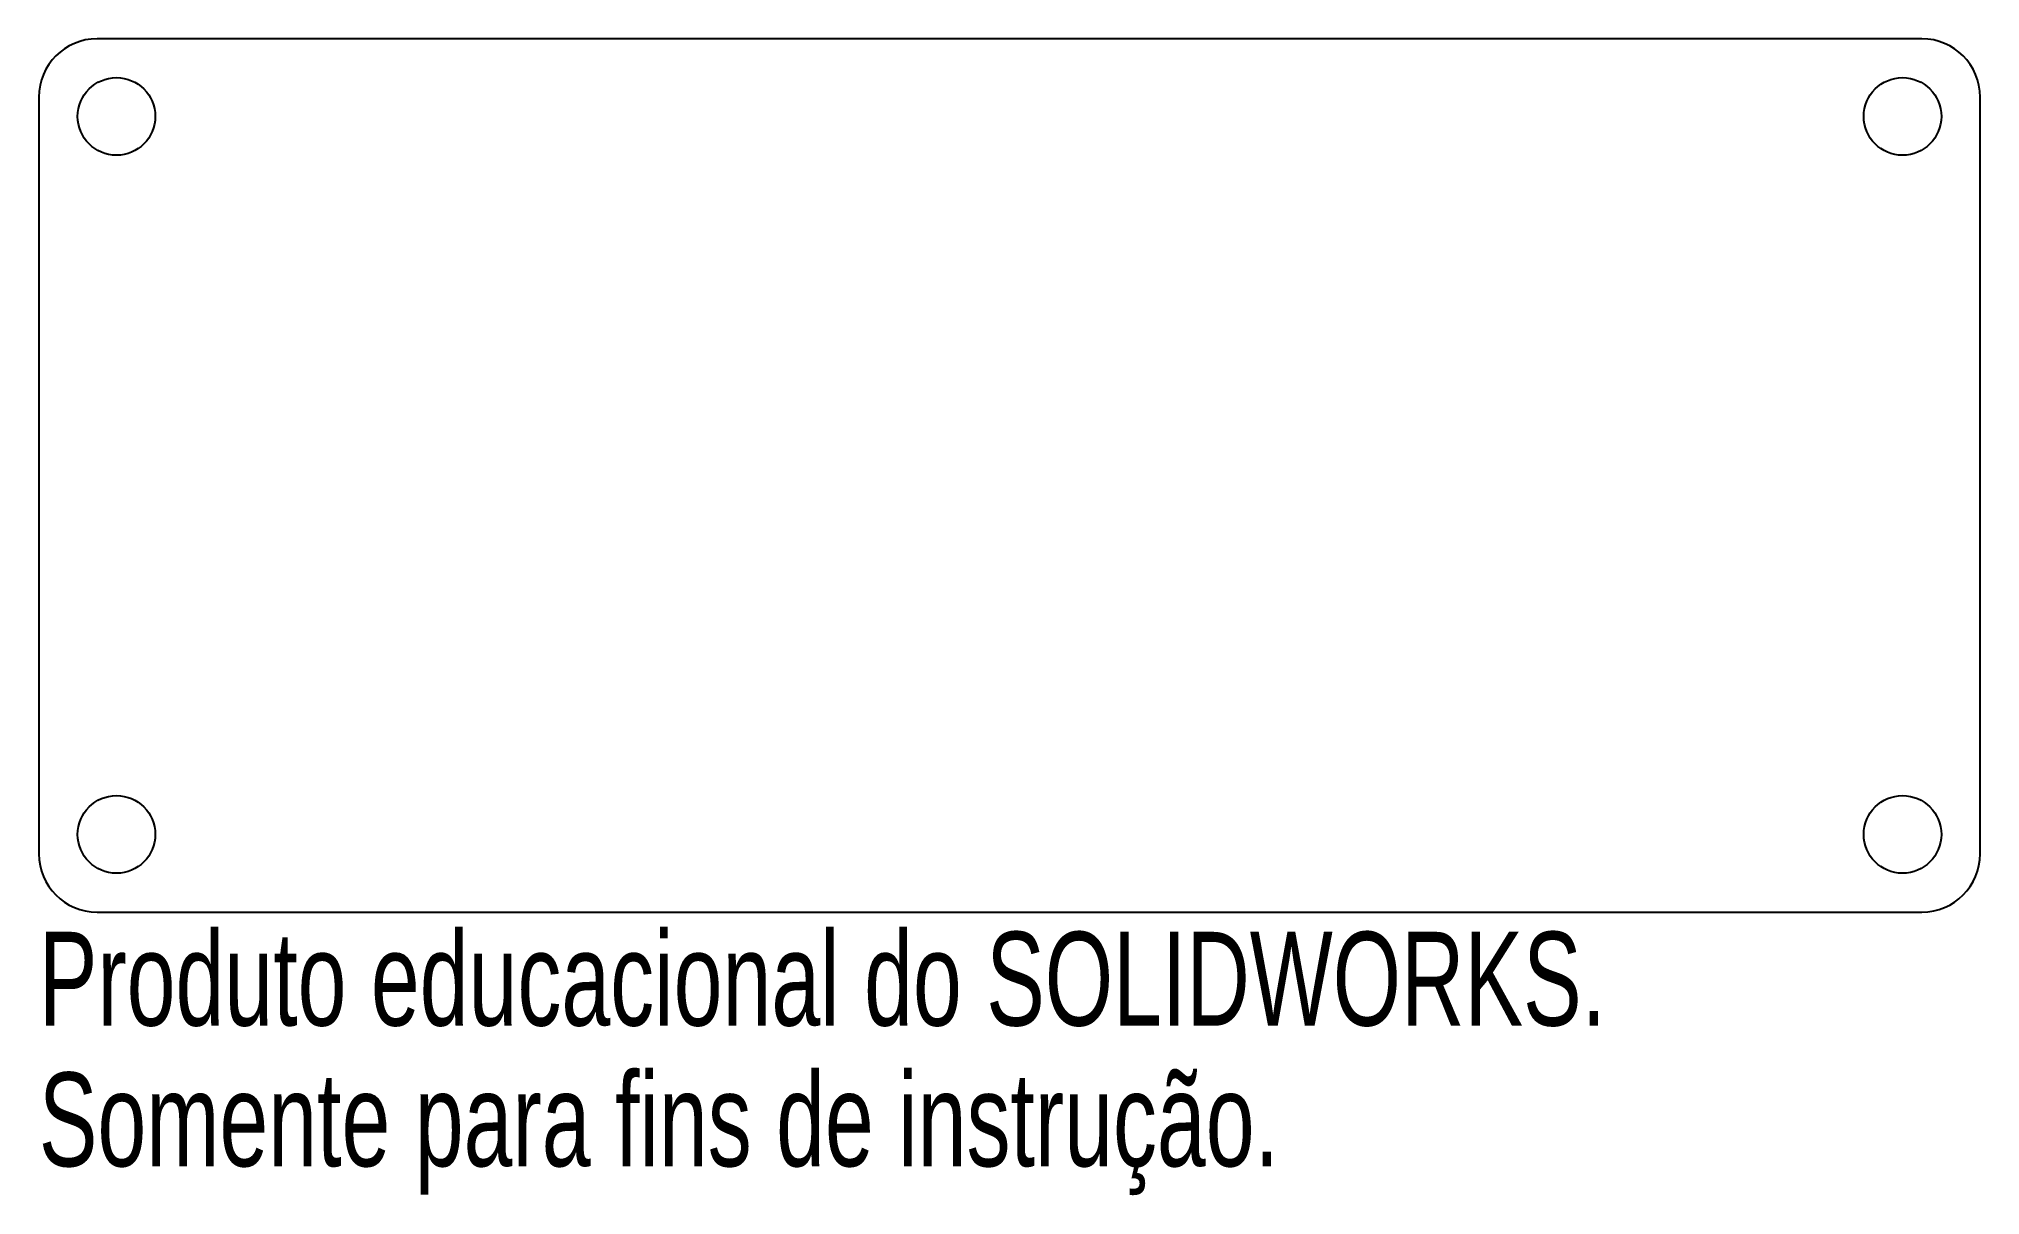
# Model space of a CAD drawing. Header units: millimetres. Extents: x -50 to 50, y -37 to 23.
import ezdxf

# ---------------------------------------------------------------- set-up
doc = ezdxf.new("R2010")
doc.units = ezdxf.units.MM
doc.styles.add('SLDTEXTSTYLE0', font='TXT', dxfattribs={"width": 0.7})

msp = doc.modelspace()

# ---------------------------------------------------------------- linework, layer by layer
at = {"color": 7, "linetype": 'Continuous', "lineweight": 25}
for p, q in [((47, 22.5), (-47, 22.5)), ((-50, 19.5), (-50, -19.5)), ((50, -19.5), (50, 19.5)), ((-47, -22.5), (47, -22.5))]:
    msp.add_line(p, q, dxfattribs=at)
for centre in [(-46, 18.5), (46, 18.5), (-46, -18.5), (46, -18.5)]:
    msp.add_circle(centre, 2, dxfattribs=at)
for centre, start, end in [((-47, 19.5), 90, 180), ((47, 19.5), 0, 90), ((-47, -19.5), 180, 270), ((47, -19.5), 270, 0)]:
    msp.add_arc(centre, 3, start, end, dxfattribs=at)

# ---------------------------------------------------------------- texts
at = {"color": 7, "linetype": 'Continuous', "char_height": 4.8336, "attachment_point": 1, "style": 'SLDTEXTSTYLE0'}
for s, insert in [('Produto educacional do SOLIDWORKS.', (-50, -23.52)), ('Somente para fins de instrução.', (-50, -30.77))]:
    msp.add_mtext(s, dxfattribs=dict(at, insert=insert))

doc.saveas('drawing.dxf')
